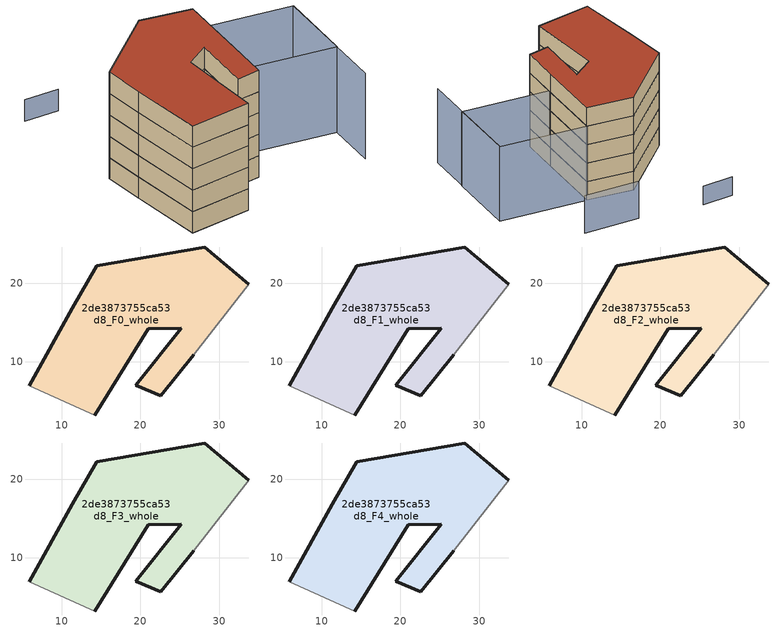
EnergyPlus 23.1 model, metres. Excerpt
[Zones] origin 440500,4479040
2de3873755ca53d8_F0_whole
 floor ground (EU_floor_Construction): 26.75,10.94 33.76,19.85 28.2,24.62 14.41,22.26 11.3,16.81 5.86,6.99 14.2,3.25 20.97,14.2 25.22,14.3 19.4,7.04 22.6,5.7 z0
 wall outside (EU_wall_Construction): 26.75,10.94 22.6,5.7 19.4,7.04 25.22,14.3 20.97,14.2 14.2,3.25 / 5.86,6.99 11.3,16.81 14.41,22.26 28.2,24.62 33.76,19.85 z0:3
 wall adiabatic (EU_wall_Construction): 33.76,19.85 26.75,10.94 / 14.2,3.25 5.86,6.99 z0:3
2de3873755ca53d8_F1_whole
 floor to 2de3873755ca53d8_F0_whole (EU_floor_Construction): 26.75,10.94 33.76,19.85 28.2,24.62 14.41,22.26 11.3,16.81 5.86,6.99 14.2,3.25 20.97,14.2 25.22,14.3 19.4,7.04 22.6,5.7 z3
 wall outside (EU_wall_Construction): 26.75,10.94 22.6,5.7 19.4,7.04 25.22,14.3 20.97,14.2 14.2,3.25 / 5.86,6.99 11.3,16.81 14.41,22.26 28.2,24.62 33.76,19.85 z3:6
 wall adiabatic (EU_wall_Construction): 33.76,19.85 26.75,10.94 / 14.2,3.25 5.86,6.99 z3:6
2de3873755ca53d8_F2_whole
 floor to 2de3873755ca53d8_F1_whole (EU_floor_Construction): 26.75,10.94 33.76,19.85 28.2,24.62 14.41,22.26 11.3,16.81 5.86,6.99 14.2,3.25 20.97,14.2 25.22,14.3 19.4,7.04 22.6,5.7 z6
 wall outside (EU_wall_Construction): 26.75,10.94 22.6,5.7 19.4,7.04 25.22,14.3 20.97,14.2 14.2,3.25 / 5.86,6.99 11.3,16.81 14.41,22.26 28.2,24.62 33.76,19.85 z6:9
 wall adiabatic (EU_wall_Construction): 33.76,19.85 26.75,10.94 / 14.2,3.25 5.86,6.99 z6:9
2de3873755ca53d8_F3_whole
 floor to 2de3873755ca53d8_F2_whole (EU_floor_Construction): 26.75,10.94 33.76,19.85 28.2,24.62 14.41,22.26 11.3,16.81 5.86,6.99 14.2,3.25 20.97,14.2 25.22,14.3 19.4,7.04 22.6,5.7 z9
 wall outside (EU_wall_Construction): 26.75,10.94 22.6,5.7 19.4,7.04 25.22,14.3 20.97,14.2 14.2,3.25 / 5.86,6.99 11.3,16.81 14.41,22.26 28.2,24.62 33.76,19.85 z9:12
 wall adiabatic (EU_wall_Construction): 33.76,19.85 26.75,10.94 / 14.2,3.25 5.86,6.99 z9:12
2de3873755ca53d8_F4_whole
 floor to 2de3873755ca53d8_F3_whole (EU_floor_Construction): 26.75,10.94 33.76,19.85 28.2,24.62 14.41,22.26 11.3,16.81 5.86,6.99 14.2,3.25 20.97,14.2 25.22,14.3 19.4,7.04 22.6,5.7 z12
 wall outside (EU_wall_Construction): 26.75,10.94 22.6,5.7 19.4,7.04 25.22,14.3 20.97,14.2 14.2,3.25 / 5.86,6.99 11.3,16.81 14.41,22.26 28.2,24.62 33.76,19.85 z12:15
 wall adiabatic (EU_wall_Construction): 33.76,19.85 26.75,10.94 / 14.2,3.25 5.86,6.99 z12:15
 roof outside (EU_roof_Construction): 33.76,19.85 26.75,10.94 22.6,5.7 19.4,7.04 25.22,14.3 20.97,14.2 14.2,3.25 5.86,6.99 11.3,16.81 14.41,22.26 28.2,24.62 z15
shading: 32.44,-4.27 44.64,11.21 / 37.28,1.81 26.34,10.54 / 26.34,10.54 33.81,19.9 / 33.81,19.9 44.75,11.17 / 44.75,11.17 37.28,1.81 z0:12; 42.92,23.77 35.72,28.88 z0:6; 28.02,35.51 23.72,38.11 z0:3
[Building]
EU S2 Campaign: North Axis=0; Terrain=City; Solar Distribution=FullExterior
[Site:Location]
Madrid: Latitude=40.5; Longitude=-3.5; Time Zone=1; Elevation=609
[SizingPeriod:WeatherFileDays]
AnnualSizingPeriod: Begin Month=1; Begin Day of Month=1; End Month=12; End Day of Month=31; Day of Week for Start Day=Monday; Use Weather File Daylight Saving Period=No; Use Weather File Rain and Snow Indicators=No
[MATERIAL]
EU_InternalMass_Material: Roughness=MediumRough; Thickness=0.1; Conductivity=1; Density=1800; Specific Heat=900; Thermal Absorptance=0.9; Solar Absorptance=0.7; Visible Absorptance=0.7
[MATERIAL:NOMASS] Roughness=MediumRough; Thermal Absorptance=0.9; Solar Absorptance=0.7; Visible Absorptance=0.7
Name | Thermal Resistance
EU_wall_NoMass | 0.609216
EU_roof_NoMass | 0.513268
EU_floor_NoMass | 0.568163
[CONSTRUCTION]
EU_wall_Construction: EU_wall_NoMass
EU_roof_Construction: EU_roof_NoMass
EU_floor_Construction: EU_floor_NoMass
EU_InternalMass_Construction: EU_InternalMass_Material
[ZONE] Type=1; Multiplier=1; Ceiling Height=autocalculate; Floor Area=autocalculate; Part of Total Floor Area=Yes
Name | Volume
2de3873755ca53d8_F0_whole | 927.991
2de3873755ca53d8_F1_whole; 2de3873755ca53d8_F2_whole; 2de3873755ca53d8_F3_whole; 2de3873755ca53d8_F4_whole | 927.992
[INTERNALMASS] Construction=EU_InternalMass_Construction; Surface Area=309.332
Name | Zone or ZoneList
2de3873755ca53d8_F0_whole_EU_InternalMass | 2de3873755ca53d8_F0_whole
2de3873755ca53d8_F1_whole_EU_InternalMass | 2de3873755ca53d8_F1_whole
2de3873755ca53d8_F2_whole_EU_InternalMass | 2de3873755ca53d8_F2_whole
2de3873755ca53d8_F3_whole_EU_InternalMass | 2de3873755ca53d8_F3_whole
2de3873755ca53d8_F4_whole_EU_InternalMass | 2de3873755ca53d8_F4_whole
[OTHEREQUIPMENT] Fuel Type=Electricity; Design Level Calculation Method=Watts/Area; Power per Zone Floor Area=1; Fraction Latent=0; Fraction Radiant=0; Fraction Lost=0; Carbon Dioxide Generation Rate=0; EndUse Subcategory=EU_Step8_InternalGains
Name | Zone or ZoneList or Space or SpaceList | Schedule
EU_Step8_InternalGain_2de3873755ca53d8_F0_whole_f000 | 2de3873755ca53d8_F0_whole | EU_Step8_GainSchedule_2de3873755ca53d8_F0_whole_f000
EU_Step8_InternalGain_2de3873755ca53d8_F1_whole_f000 | 2de3873755ca53d8_F1_whole | EU_Step8_GainSchedule_2de3873755ca53d8_F1_whole_f000
EU_Step8_InternalGain_2de3873755ca53d8_F2_whole_f000 | 2de3873755ca53d8_F2_whole | EU_Step8_GainSchedule_2de3873755ca53d8_F2_whole_f000
EU_Step8_InternalGain_2de3873755ca53d8_F3_whole_f000 | 2de3873755ca53d8_F3_whole | EU_Step8_GainSchedule_2de3873755ca53d8_F3_whole_f000
EU_Step8_InternalGain_2de3873755ca53d8_F4_whole_f000 | 2de3873755ca53d8_F4_whole | EU_Step8_GainSchedule_2de3873755ca53d8_F4_whole_f000
[ZONEVENTILATION:DESIGNFLOWRATE] Schedule=EU_AlwaysOn; Design Flow Rate Calculation Method=AirChanges/Hour; Air Changes per Hour=0.752966; Ventilation Type=Natural; Fan Pressure Rise=0; Fan Total Efficiency=1; Constant Term Coefficient=1; Temperature Term Coefficient=0; Velocity Term Coefficient=0; Velocity Squared Term Coefficient=0; Minimum Indoor Temperature=-100; Maximum Indoor Temperature=100; Delta Temperature=-100; Minimum Outdoor Temperature=-100; Maximum Outdoor Temperature=100; Maximum Wind Speed=40
Name | Zone or ZoneList or Space or SpaceList
EU_ConstantAir_2de3873755ca53d8_F0_whole | 2de3873755ca53d8_F0_whole
EU_ConstantAir_2de3873755ca53d8_F1_whole | 2de3873755ca53d8_F1_whole
EU_ConstantAir_2de3873755ca53d8_F2_whole | 2de3873755ca53d8_F2_whole
EU_ConstantAir_2de3873755ca53d8_F3_whole | 2de3873755ca53d8_F3_whole
EU_ConstantAir_2de3873755ca53d8_F4_whole | 2de3873755ca53d8_F4_whole
[HVACTEMPLATE:THERMOSTAT] Constant Heating Setpoint=20; Constant Cooling Setpoint=50
EU_HeatOnly_2de3873755ca53d8_F0_whole; EU_HeatOnly_2de3873755ca53d8_F1_whole; EU_HeatOnly_2de3873755ca53d8_F2_whole; EU_HeatOnly_2de3873755ca53d8_F3_whole; EU_HeatOnly_2de3873755ca53d8_F4_whole
[HVACTEMPLATE:ZONE:IDEALLOADSAIRSYSTEM] System Availability Schedule=EU_AlwaysOn; Maximum Heating Supply Air Temperature=50; Minimum Cooling Supply Air Temperature=13; Maximum Heating Supply Air Humidity Ratio=0.0156; Minimum Cooling Supply Air Humidity Ratio=0.0077; Heating Limit=NoLimit; Cooling Limit=NoLimit; Heating Availability Schedule=EU_AlwaysOn; Cooling Availability Schedule=EU_CoolingOff; Dehumidification Control Type=ConstantSensibleHeatRatio; Cooling Sensible Heat Ratio=0.7; Dehumidification Setpoint=60; Humidification Control Type=None; Humidification Setpoint=30; Outdoor Air Method=None; Outdoor Air Flow Rate per Person=0.00944; Outdoor Air Flow Rate per Zone Floor Area=0; Outdoor Air Flow Rate per Zone=0; Demand Controlled Ventilation Type=None; Outdoor Air Economizer Type=NoEconomizer; Heat Recovery Type=None; Sensible Heat Recovery Effectiveness=0.7; Latent Heat Recovery Effectiveness=0.65
Name | Template Thermostat
2de3873755ca53d8_F0_whole | EU_HeatOnly_2de3873755ca53d8_F0_whole
2de3873755ca53d8_F1_whole | EU_HeatOnly_2de3873755ca53d8_F1_whole
2de3873755ca53d8_F2_whole | EU_HeatOnly_2de3873755ca53d8_F2_whole
2de3873755ca53d8_F3_whole | EU_HeatOnly_2de3873755ca53d8_F3_whole
2de3873755ca53d8_F4_whole | EU_HeatOnly_2de3873755ca53d8_F4_whole
[SIZING:ZONE] Zone Cooling Design Supply Air Temperature Input Method=SupplyAirTemperature; Zone Cooling Design Supply Air Temperature=13; Zone Heating Design Supply Air Temperature Input Method=SupplyAirTemperature; Zone Heating Design Supply Air Temperature=50; Zone Cooling Design Supply Air Humidity Ratio=0.008; Zone Heating Design Supply Air Humidity Ratio=0.008; Cooling Design Air Flow Method=DesignDay; Cooling Design Air Flow Rate=0; Cooling Minimum Air Flow per Zone Floor Area=0.000762; Cooling Minimum Air Flow=0; Cooling Minimum Air Flow Fraction=0.2; Heating Design Air Flow Method=DesignDay; Heating Design Air Flow Rate=0; Heating Maximum Air Flow per Zone Floor Area=0.002032; Heating Maximum Air Flow=0.141576; Heating Maximum Air Flow Fraction=0.3; Account for Dedicated Outdoor Air System=No; Dedicated Outdoor Air System Control Strategy=NeutralSupplyAir; Dedicated Outdoor Air Low Setpoint Temperature for Design=autosize; Dedicated Outdoor Air High Setpoint Temperature for Design=autosize; Zone Load Sizing Method=Sensible Load Only No Latent Load; Zone Latent Cooling Design Supply Air Humidity Ratio Input Method=HumidityRatioDifference; Zone Cooling Design Supply Air Humidity Ratio Difference=0.005; Zone Latent Heating Design Supply Air Humidity Ratio Input Method=HumidityRatioDifference; Zone Humidification Design Supply Air Humidity Ratio Difference=0.005
2de3873755ca53d8_F0_whole; 2de3873755ca53d8_F1_whole; 2de3873755ca53d8_F2_whole; 2de3873755ca53d8_F3_whole; 2de3873755ca53d8_F4_whole
[SCHEDULE:CONSTANT]
Name | Hourly Value
EU_AlwaysOn | 1
EU_CoolingOff | 0
[SCHEDULE:FILE] Column Number=1; Rows to Skip at Top=0; Number of Hours of Data=8760; Column Separator=Comma; Interpolate to Timestep=No; Minutes per Item=60; Adjust Schedule for Daylight Savings=Yes
Name | File
EU_Step8_GainSchedule_2de3873755ca53d8_F0_whole_f000 | ../../schedules/2de3873755ca53d8/2de3873755ca53d8_F0_whole_f000_gain.csv
EU_Step8_GainSchedule_2de3873755ca53d8_F1_whole_f000 | ../../schedules/2de3873755ca53d8/2de3873755ca53d8_F1_whole_f000_gain.csv
EU_Step8_GainSchedule_2de3873755ca53d8_F2_whole_f000 | ../../schedules/2de3873755ca53d8/2de3873755ca53d8_F2_whole_f000_gain.csv
EU_Step8_GainSchedule_2de3873755ca53d8_F3_whole_f000 | ../../schedules/2de3873755ca53d8/2de3873755ca53d8_F3_whole_f000_gain.csv
EU_Step8_GainSchedule_2de3873755ca53d8_F4_whole_f000 | ../../schedules/2de3873755ca53d8/2de3873755ca53d8_F4_whole_f000_gain.csv
